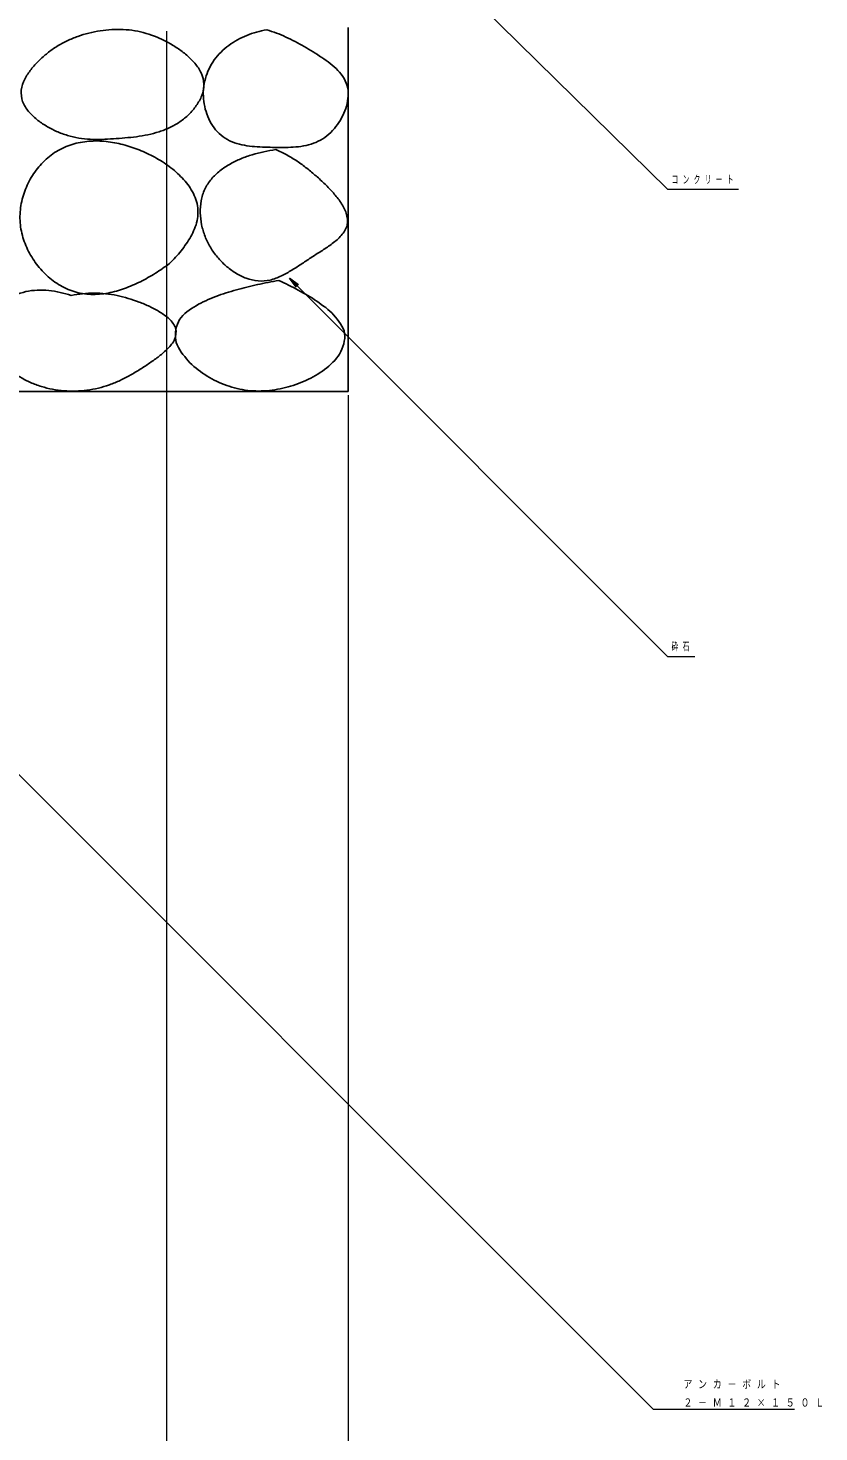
# Model space of a CAD drawing. Units: millimetres on the paper, scale 1:20. Extents: x -385 to 0, y 0 to 267.
# Drawn here: x -96.91 to -86.03, y 77.14 to 96.43 of the extents above; entities that cross this region are included whole.
import ezdxf

# ---------------------------------------------------------------- set-up
doc = ezdxf.new("R2010")
doc.units = ezdxf.units.MM
doc.layers.add('1_20', color=7, linetype='Continuous', lineweight=25)
doc.styles.add('ＭＳ ゴシック', font='')
doc.styles.get('ＭＳ ゴシック').set_extended_font_data('MS Gothic')

msp = doc.modelspace()

# ---------------------------------------------------------------- linework, layer by layer
at = {"layer": '1_20', "lineweight": 13}
for p, q in [((-95.004, 96.39), (-95.004, 71.39)), ((-95.004, 95.44), (-95.004, 70.44)), ((-92.504, 91.39), (-92.504, 61.39)), ((-92.504, 90.44), (-92.504, 60.44))]:
    msp.add_line(p, q, dxfattribs=at)
at = {"layer": '1_20', "color": 4}
for q in [(-92.504, 96.44), (-129.254, 91.44)]:
    msp.add_line((-92.504, 91.44), q, dxfattribs=at)
at = {"layer": '1_20'}
for p, q in [((-93.31, 92.995), (-93.204, 92.889)), ((-93.31, 92.995), (-93.186, 92.907)), ((-93.222, 92.871), (-93.31, 92.995))]:
    msp.add_line(p, q, dxfattribs=at)
at = {"layer": '1_20', "lineweight": 13}
for points in [[(-118.982, 108.123), (-88.309, 77.45), (-86.368, 77.45)], [(-96.826, 102.778), (-88.113, 94.218), (-87.136, 94.218)], [(-93.31, 92.995), (-88.113, 87.798), (-87.736, 87.798)]]:
    msp.add_lwpolyline(points, dxfattribs=at)
at = {"layer": '1_20'}
for points, knots in [([(-95.598, 96.415), (-95.545, 96.411), (-95.492, 96.406), (-95.439, 96.397), (-95.387, 96.388), (-95.335, 96.376), (-95.284, 96.361), (-95.233, 96.347), (-95.183, 96.328), (-95.134, 96.308), (-95.085, 96.288), (-95.037, 96.265), (-94.991, 96.24), (-94.944, 96.215), (-94.898, 96.188), (-94.854, 96.158), (-94.81, 96.129), (-94.766, 96.097), (-94.726, 96.063), (-94.686, 96.028), (-94.647, 95.991), (-94.614, 95.95), (-94.58, 95.909), (-94.548, 95.865), (-94.527, 95.817), (-94.506, 95.769), (-94.491, 95.715), (-94.489, 95.664), (-94.488, 95.612), (-94.501, 95.557), (-94.518, 95.508), (-94.536, 95.459), (-94.564, 95.412), (-94.594, 95.368), (-94.623, 95.325), (-94.659, 95.284), (-94.697, 95.247), (-94.734, 95.21), (-94.776, 95.176), (-94.819, 95.146), (-94.863, 95.116), (-94.91, 95.09), (-94.957, 95.067), (-95.005, 95.044), (-95.055, 95.025), (-95.106, 95.009), (-95.156, 94.992), (-95.208, 94.98), (-95.26, 94.968), (-95.312, 94.957), (-95.364, 94.949), (-95.417, 94.941), (-95.469, 94.934), (-95.522, 94.929), (-95.575, 94.924), (-95.628, 94.919), (-95.681, 94.915), (-95.734, 94.912), (-95.787, 94.909), (-95.84, 94.905), (-95.893, 94.904), (-95.946, 94.903), (-95.999, 94.903), (-96.052, 94.906), (-96.105, 94.91), (-96.158, 94.915), (-96.21, 94.923), (-96.263, 94.932), (-96.315, 94.944), (-96.366, 94.959), (-96.416, 94.974), (-96.466, 94.993), (-96.515, 95.014), (-96.563, 95.036), (-96.611, 95.06), (-96.656, 95.087), (-96.702, 95.114), (-96.746, 95.144), (-96.787, 95.178), (-96.828, 95.212), (-96.868, 95.248), (-96.901, 95.289), (-96.933, 95.33), (-96.965, 95.376), (-96.982, 95.425), (-96.999, 95.474), (-97.006, 95.531), (-97.001, 95.582), (-96.996, 95.633), (-96.975, 95.685), (-96.952, 95.733), (-96.93, 95.78), (-96.898, 95.824), (-96.866, 95.866), (-96.834, 95.908), (-96.797, 95.947), (-96.76, 95.985), (-96.722, 96.022), (-96.682, 96.057), (-96.64, 96.09), (-96.599, 96.123), (-96.555, 96.154), (-96.51, 96.182), (-96.465, 96.21), (-96.419, 96.236), (-96.371, 96.259), (-96.323, 96.282), (-96.274, 96.302), (-96.224, 96.32), (-96.174, 96.338), (-96.123, 96.353), (-96.071, 96.366), (-96.02, 96.379), (-95.968, 96.389), (-95.915, 96.397), (-95.863, 96.404), (-95.81, 96.41), (-95.757, 96.413), (-95.704, 96.416), (-95.651, 96.415), (-95.598, 96.415)], [0, 0, 0, 0, 1, 1, 1, 2, 2, 2, 3, 3, 3, 4, 4, 4, 5, 5, 5, 6, 6, 6, 7, 7, 7, 8, 8, 8, 9, 9, 9, 10, 10, 10, 11, 11, 11, 12, 12, 12, 13, 13, 13, 14, 14, 14, 15, 15, 15, 16, 16, 16, 17, 17, 17, 18, 18, 18, 19, 19, 19, 20, 20, 20, 21, 21, 21, 22, 22, 22, 23, 23, 23, 24, 24, 24, 25, 25, 25, 26, 26, 26, 27, 27, 27, 28, 28, 28, 29, 29, 29, 30, 30, 30, 31, 31, 31, 32, 32, 32, 33, 33, 33, 34, 34, 34, 35, 35, 35, 36, 36, 36, 37, 37, 37, 38, 38, 38, 39, 39, 39, 40, 40, 40, 40]), ([(-93.626, 96.41), (-93.581, 96.396), (-93.536, 96.382), (-93.492, 96.366), (-93.447, 96.349), (-93.404, 96.33), (-93.361, 96.311), (-93.318, 96.291), (-93.276, 96.27), (-93.234, 96.248), (-93.192, 96.226), (-93.151, 96.203), (-93.11, 96.179), (-93.069, 96.155), (-93.028, 96.131), (-92.988, 96.106), (-92.947, 96.082), (-92.907, 96.057), (-92.868, 96.03), (-92.829, 96.004), (-92.789, 95.977), (-92.753, 95.948), (-92.716, 95.918), (-92.679, 95.887), (-92.647, 95.853), (-92.615, 95.818), (-92.584, 95.781), (-92.561, 95.74), (-92.539, 95.699), (-92.521, 95.654), (-92.512, 95.608), (-92.503, 95.562), (-92.503, 95.513), (-92.508, 95.467), (-92.512, 95.42), (-92.524, 95.373), (-92.539, 95.329), (-92.553, 95.284), (-92.573, 95.24), (-92.595, 95.199), (-92.618, 95.157), (-92.644, 95.117), (-92.673, 95.08), (-92.702, 95.043), (-92.734, 95.007), (-92.77, 94.976), (-92.805, 94.945), (-92.844, 94.917), (-92.885, 94.894), (-92.926, 94.871), (-92.971, 94.853), (-93.015, 94.839), (-93.06, 94.825), (-93.107, 94.816), (-93.154, 94.808), (-93.2, 94.801), (-93.248, 94.798), (-93.295, 94.795), (-93.342, 94.792), (-93.39, 94.793), (-93.437, 94.793), (-93.484, 94.793), (-93.532, 94.794), (-93.579, 94.795), (-93.626, 94.796), (-93.673, 94.797), (-93.721, 94.8), (-93.768, 94.803), (-93.815, 94.806), (-93.862, 94.812), (-93.909, 94.819), (-93.956, 94.826), (-94.001, 94.838), (-94.047, 94.85), (-94.093, 94.865), (-94.135, 94.885), (-94.177, 94.906), (-94.219, 94.931), (-94.254, 94.961), (-94.29, 94.991), (-94.323, 95.028), (-94.35, 95.065), (-94.378, 95.103), (-94.402, 95.145), (-94.422, 95.188), (-94.442, 95.23), (-94.458, 95.276), (-94.47, 95.321), (-94.482, 95.367), (-94.49, 95.414), (-94.494, 95.461), (-94.499, 95.507), (-94.499, 95.555), (-94.495, 95.602), (-94.49, 95.649), (-94.481, 95.696), (-94.469, 95.742), (-94.456, 95.787), (-94.439, 95.832), (-94.418, 95.874), (-94.398, 95.917), (-94.373, 95.958), (-94.346, 95.996), (-94.319, 96.034), (-94.288, 96.071), (-94.254, 96.104), (-94.221, 96.137), (-94.184, 96.168), (-94.147, 96.196), (-94.109, 96.224), (-94.068, 96.25), (-94.027, 96.273), (-93.986, 96.295), (-93.943, 96.316), (-93.899, 96.333), (-93.855, 96.351), (-93.81, 96.367), (-93.765, 96.379), (-93.719, 96.392), (-93.673, 96.401), (-93.626, 96.41)], [0, 0, 0, 0, 1, 1, 1, 2, 2, 2, 3, 3, 3, 4, 4, 4, 5, 5, 5, 6, 6, 6, 7, 7, 7, 8, 8, 8, 9, 9, 9, 10, 10, 10, 11, 11, 11, 12, 12, 12, 13, 13, 13, 14, 14, 14, 15, 15, 15, 16, 16, 16, 17, 17, 17, 18, 18, 18, 19, 19, 19, 20, 20, 20, 21, 21, 21, 22, 22, 22, 23, 23, 23, 24, 24, 24, 25, 25, 25, 26, 26, 26, 27, 27, 27, 28, 28, 28, 29, 29, 29, 30, 30, 30, 31, 31, 31, 32, 32, 32, 33, 33, 33, 34, 34, 34, 35, 35, 35, 36, 36, 36, 37, 37, 37, 38, 38, 38, 39, 39, 39, 40, 40, 40, 40]), ([(-94.962, 93.198), (-95.026, 93.152), (-95.09, 93.106), (-95.157, 93.064), (-95.224, 93.022), (-95.292, 92.983), (-95.363, 92.948), (-95.433, 92.913), (-95.505, 92.881), (-95.58, 92.855), (-95.654, 92.829), (-95.73, 92.806), (-95.807, 92.792), (-95.884, 92.779), (-95.964, 92.77), (-96.042, 92.773), (-96.12, 92.776), (-96.201, 92.788), (-96.275, 92.811), (-96.349, 92.834), (-96.422, 92.869), (-96.489, 92.91), (-96.555, 92.951), (-96.617, 93.002), (-96.673, 93.057), (-96.729, 93.112), (-96.781, 93.173), (-96.825, 93.238), (-96.869, 93.303), (-96.908, 93.373), (-96.938, 93.445), (-96.968, 93.517), (-96.992, 93.594), (-97.005, 93.671), (-97.018, 93.748), (-97.022, 93.829), (-97.016, 93.907), (-97.011, 93.984), (-96.994, 94.063), (-96.971, 94.138), (-96.948, 94.213), (-96.916, 94.286), (-96.878, 94.355), (-96.839, 94.423), (-96.793, 94.489), (-96.742, 94.547), (-96.69, 94.606), (-96.63, 94.661), (-96.567, 94.705), (-96.503, 94.75), (-96.431, 94.788), (-96.358, 94.816), (-96.285, 94.843), (-96.207, 94.861), (-96.129, 94.872), (-96.052, 94.883), (-95.972, 94.884), (-95.893, 94.88), (-95.815, 94.875), (-95.736, 94.863), (-95.66, 94.846), (-95.583, 94.83), (-95.507, 94.806), (-95.433, 94.78), (-95.359, 94.753), (-95.287, 94.721), (-95.217, 94.685), (-95.147, 94.65), (-95.078, 94.61), (-95.013, 94.565), (-94.949, 94.52), (-94.886, 94.471), (-94.83, 94.417), (-94.774, 94.362), (-94.719, 94.302), (-94.678, 94.236), (-94.637, 94.17), (-94.599, 94.096), (-94.583, 94.021), (-94.567, 93.946), (-94.569, 93.862), (-94.583, 93.787), (-94.598, 93.711), (-94.634, 93.637), (-94.67, 93.568), (-94.707, 93.499), (-94.755, 93.435), (-94.803, 93.373), (-94.852, 93.311), (-94.907, 93.255), (-94.962, 93.198)], [0, 0, 0, 0, 1, 1, 1, 2, 2, 2, 3, 3, 3, 4, 4, 4, 5, 5, 5, 6, 6, 6, 7, 7, 7, 8, 8, 8, 9, 9, 9, 10, 10, 10, 11, 11, 11, 12, 12, 12, 13, 13, 13, 14, 14, 14, 15, 15, 15, 16, 16, 16, 17, 17, 17, 18, 18, 18, 19, 19, 19, 20, 20, 20, 21, 21, 21, 22, 22, 22, 23, 23, 23, 24, 24, 24, 25, 25, 25, 26, 26, 26, 27, 27, 27, 28, 28, 28, 29, 29, 29, 30, 30, 30, 30]), ([(-93.5, 94.763), (-93.449, 94.74), (-93.399, 94.717), (-93.35, 94.69), (-93.301, 94.664), (-93.254, 94.635), (-93.208, 94.605), (-93.162, 94.574), (-93.117, 94.541), (-93.074, 94.507), (-93.03, 94.473), (-92.987, 94.437), (-92.946, 94.401), (-92.904, 94.365), (-92.863, 94.327), (-92.823, 94.289), (-92.784, 94.25), (-92.745, 94.21), (-92.709, 94.168), (-92.673, 94.126), (-92.637, 94.083), (-92.607, 94.037), (-92.578, 93.99), (-92.547, 93.941), (-92.532, 93.889), (-92.517, 93.838), (-92.508, 93.777), (-92.519, 93.726), (-92.53, 93.675), (-92.566, 93.625), (-92.6, 93.583), (-92.634, 93.541), (-92.68, 93.507), (-92.724, 93.473), (-92.767, 93.438), (-92.814, 93.409), (-92.86, 93.378), (-92.907, 93.348), (-92.954, 93.319), (-93, 93.289), (-93.047, 93.259), (-93.093, 93.228), (-93.139, 93.198), (-93.186, 93.167), (-93.231, 93.136), (-93.279, 93.107), (-93.326, 93.079), (-93.374, 93.05), (-93.424, 93.027), (-93.474, 93.004), (-93.526, 92.982), (-93.58, 92.971), (-93.633, 92.959), (-93.69, 92.954), (-93.745, 92.959), (-93.799, 92.963), (-93.854, 92.977), (-93.906, 92.996), (-93.958, 93.014), (-94.008, 93.04), (-94.055, 93.069), (-94.102, 93.097), (-94.147, 93.131), (-94.188, 93.168), (-94.23, 93.204), (-94.269, 93.244), (-94.304, 93.286), (-94.34, 93.329), (-94.372, 93.374), (-94.4, 93.422), (-94.428, 93.469), (-94.453, 93.52), (-94.473, 93.571), (-94.493, 93.623), (-94.509, 93.676), (-94.52, 93.73), (-94.531, 93.784), (-94.538, 93.84), (-94.539, 93.895), (-94.54, 93.95), (-94.537, 94.006), (-94.527, 94.06), (-94.516, 94.114), (-94.5, 94.169), (-94.477, 94.218), (-94.453, 94.268), (-94.422, 94.315), (-94.387, 94.358), (-94.353, 94.4), (-94.311, 94.438), (-94.268, 94.473), (-94.225, 94.507), (-94.178, 94.537), (-94.13, 94.565), (-94.082, 94.592), (-94.031, 94.616), (-93.98, 94.637), (-93.93, 94.659), (-93.877, 94.677), (-93.824, 94.693), (-93.771, 94.71), (-93.717, 94.723), (-93.663, 94.735), (-93.609, 94.746), (-93.554, 94.755), (-93.5, 94.763)], [0, 0, 0, 0, 1, 1, 1, 2, 2, 2, 3, 3, 3, 4, 4, 4, 5, 5, 5, 6, 6, 6, 7, 7, 7, 8, 8, 8, 9, 9, 9, 10, 10, 10, 11, 11, 11, 12, 12, 12, 13, 13, 13, 14, 14, 14, 15, 15, 15, 16, 16, 16, 17, 17, 17, 18, 18, 18, 19, 19, 19, 20, 20, 20, 21, 21, 21, 22, 22, 22, 23, 23, 23, 24, 24, 24, 25, 25, 25, 26, 26, 26, 27, 27, 27, 28, 28, 28, 29, 29, 29, 30, 30, 30, 31, 31, 31, 32, 32, 32, 33, 33, 33, 34, 34, 34, 35, 35, 35, 35]), ([(-96.314, 92.759), (-96.262, 92.768), (-96.21, 92.777), (-96.157, 92.782), (-96.105, 92.788), (-96.052, 92.791), (-95.999, 92.791), (-95.946, 92.791), (-95.893, 92.788), (-95.841, 92.782), (-95.788, 92.777), (-95.736, 92.768), (-95.684, 92.758), (-95.633, 92.747), (-95.582, 92.733), (-95.531, 92.719), (-95.48, 92.704), (-95.43, 92.687), (-95.381, 92.668), (-95.331, 92.649), (-95.282, 92.629), (-95.235, 92.606), (-95.187, 92.584), (-95.14, 92.56), (-95.095, 92.531), (-95.051, 92.503), (-95.005, 92.474), (-94.969, 92.437), (-94.932, 92.4), (-94.891, 92.355), (-94.878, 92.309), (-94.865, 92.262), (-94.874, 92.202), (-94.892, 92.155), (-94.91, 92.109), (-94.951, 92.067), (-94.987, 92.029), (-95.022, 91.99), (-95.064, 91.957), (-95.105, 91.924), (-95.146, 91.891), (-95.19, 91.861), (-95.233, 91.831), (-95.277, 91.801), (-95.321, 91.772), (-95.366, 91.744), (-95.411, 91.716), (-95.456, 91.688), (-95.502, 91.663), (-95.548, 91.637), (-95.595, 91.613), (-95.643, 91.591), (-95.691, 91.569), (-95.74, 91.548), (-95.789, 91.531), (-95.839, 91.513), (-95.89, 91.498), (-95.941, 91.486), (-95.993, 91.473), (-96.045, 91.464), (-96.097, 91.457), (-96.149, 91.45), (-96.202, 91.446), (-96.255, 91.445), (-96.308, 91.444), (-96.361, 91.445), (-96.413, 91.449), (-96.466, 91.453), (-96.519, 91.46), (-96.57, 91.47), (-96.622, 91.479), (-96.674, 91.492), (-96.724, 91.507), (-96.775, 91.523), (-96.825, 91.541), (-96.873, 91.562), (-96.921, 91.583), (-96.968, 91.608), (-97.013, 91.635), (-97.058, 91.662), (-97.102, 91.693), (-97.143, 91.726), (-97.184, 91.759), (-97.224, 91.795), (-97.259, 91.834), (-97.294, 91.873), (-97.328, 91.915), (-97.354, 91.96), (-97.381, 92.005), (-97.405, 92.054), (-97.418, 92.105), (-97.432, 92.155), (-97.438, 92.21), (-97.435, 92.261), (-97.431, 92.313), (-97.418, 92.366), (-97.399, 92.415), (-97.381, 92.464), (-97.355, 92.512), (-97.325, 92.555), (-97.295, 92.597), (-97.259, 92.638), (-97.219, 92.672), (-97.18, 92.706), (-97.134, 92.736), (-97.088, 92.759), (-97.041, 92.782), (-96.989, 92.799), (-96.938, 92.811), (-96.887, 92.823), (-96.834, 92.829), (-96.781, 92.831), (-96.729, 92.834), (-96.675, 92.831), (-96.623, 92.826), (-96.57, 92.821), (-96.518, 92.812), (-96.467, 92.801), (-96.415, 92.79), (-96.364, 92.774), (-96.314, 92.759)], [0, 0, 0, 0, 1, 1, 1, 2, 2, 2, 3, 3, 3, 4, 4, 4, 5, 5, 5, 6, 6, 6, 7, 7, 7, 8, 8, 8, 9, 9, 9, 10, 10, 10, 11, 11, 11, 12, 12, 12, 13, 13, 13, 14, 14, 14, 15, 15, 15, 16, 16, 16, 17, 17, 17, 18, 18, 18, 19, 19, 19, 20, 20, 20, 21, 21, 21, 22, 22, 22, 23, 23, 23, 24, 24, 24, 25, 25, 25, 26, 26, 26, 27, 27, 27, 28, 28, 28, 29, 29, 29, 30, 30, 30, 31, 31, 31, 32, 32, 32, 33, 33, 33, 34, 34, 34, 35, 35, 35, 36, 36, 36, 37, 37, 37, 38, 38, 38, 39, 39, 39, 40, 40, 40, 40]), ([(-93.459, 92.966), (-93.369, 92.923), (-93.279, 92.88), (-93.192, 92.832), (-93.105, 92.785), (-93.017, 92.736), (-92.936, 92.679), (-92.855, 92.622), (-92.769, 92.564), (-92.705, 92.491), (-92.641, 92.417), (-92.568, 92.327), (-92.554, 92.237), (-92.541, 92.148), (-92.577, 92.037), (-92.623, 91.954), (-92.669, 91.872), (-92.752, 91.802), (-92.83, 91.741), (-92.907, 91.681), (-92.997, 91.632), (-93.086, 91.59), (-93.176, 91.549), (-93.272, 91.516), (-93.368, 91.492), (-93.464, 91.468), (-93.564, 91.452), (-93.663, 91.447), (-93.761, 91.442), (-93.863, 91.447), (-93.96, 91.464), (-94.057, 91.482), (-94.154, 91.511), (-94.246, 91.549), (-94.337, 91.587), (-94.426, 91.635), (-94.507, 91.692), (-94.588, 91.749), (-94.669, 91.813), (-94.73, 91.889), (-94.792, 91.965), (-94.862, 92.056), (-94.877, 92.146), (-94.893, 92.236), (-94.87, 92.35), (-94.824, 92.429), (-94.777, 92.507), (-94.679, 92.566), (-94.595, 92.618), (-94.512, 92.671), (-94.417, 92.707), (-94.325, 92.744), (-94.233, 92.78), (-94.137, 92.809), (-94.041, 92.836), (-93.946, 92.864), (-93.849, 92.887), (-93.752, 92.908), (-93.655, 92.93), (-93.557, 92.948), (-93.459, 92.966)], [0, 0, 0, 0, 1, 1, 1, 2, 2, 2, 3, 3, 3, 4, 4, 4, 5, 5, 5, 6, 6, 6, 7, 7, 7, 8, 8, 8, 9, 9, 9, 10, 10, 10, 11, 11, 11, 12, 12, 12, 13, 13, 13, 14, 14, 14, 15, 15, 15, 16, 16, 16, 17, 17, 17, 18, 18, 18, 19, 19, 19, 20, 20, 20, 20])]:
    msp.add_open_spline(points, degree=3, knots=knots, dxfattribs=at)

# ---------------------------------------------------------------- texts
at = {"layer": '1_20', "char_height": 0.11, "attachment_point": 4, "style": 'ＭＳ ゴシック'}
for s, insert in [('\\T1.64;\\W0.6;コンクリート', (-88.057, 94.35)), ('\\T1.64;\\W0.6;砕石', (-88.057, 87.93)), ('\\T1.64;\\W0.8;アンカ－ボルト', (-87.895, 77.79)), ('\\T1.64;\\W0.8;２－Ｍ１２×１５０Ｌ', (-87.895, 77.54))]:
    msp.add_mtext(s, dxfattribs=dict(at, insert=insert))

doc.saveas('drawing.dxf')
